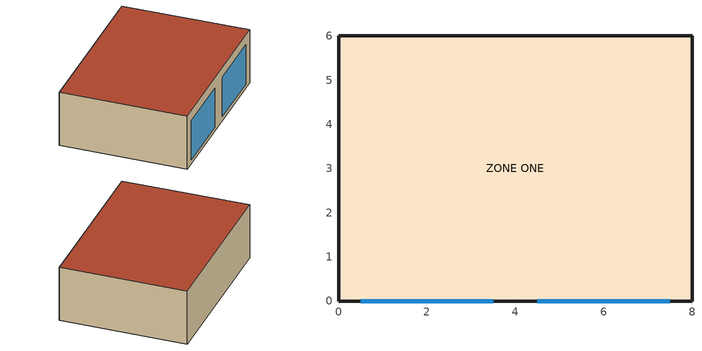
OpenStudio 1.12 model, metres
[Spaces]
ZONE ONE
 floor ground: 8,6 8,0 0,0 0,6 z0
 wall outside: 8,6 0,6 0,0 8,0 8,6 z0:2.7
 window: 4.5,0 7.5,0 / 0.5,0 3.5,0 z0.2:2.2
 roof outside: 8,0 8,6 0,6 0,0 z2.7
[Site]
Denver-Stapleton_CO_USA: Latitude {deg}=39.76; Longitude {deg}=-104.86; Time Zone {hr}=-7; Elevation {m}=1611; Terrain=Country
[ClimateZones]
Climate Zone Institution Name 1=ASHRAE; Climate Zone Document Name 1=ANSI/ASHRAE Standard 169; Climate Zone Document Year 1=2006; Climate Zone Institution Name 2=CEC; Climate Zone Document Name 2=California Climate Zone Descriptions; Climate Zone Document Year 2=1995
[Building]
BESTEST Case 950FF: North Axis {deg}=0; Default Construction Set=BESTEST HW
[DefaultConstructionSet]
BESTEST HW: Default Exterior Surface Constructions=Default Surface Constructions 7; Default Interior Surface Constructions=Default Surface Constructions 8; Default Ground Contact Surface Constructions=Default Surface Constructions 9; Default Exterior SubSurface Constructions=Default Sub Surface Constructions 5; Default Interior SubSurface Constructions=Default Sub Surface Constructions 6
[DefaultSurfaceConstructions]
Default Surface Constructions 7: Wall Construction=HWWALL; Roof Ceiling Construction=LTROOF
Default Surface Constructions 8: Wall Construction=COMMON WALL
Default Surface Constructions 9: Floor Construction=HWFLOOR
[DefaultSubSurfaceConstructions]
Name | Fixed Window Construction | Door Construction
Default Sub Surface Constructions 5 | Double Pane Window | HIGH CONDUCTANCE WALL
Default Sub Surface Constructions 6
[Construction]
HWWALL: WOOD SIDING-1, FOAM INSULATION, CONCRETE BLOCK
LTROOF: ROOF DECK, FIBERGLASS QUILT-2, PLASTERBOARD-2
COMMON WALL: ZONE COMMON WALL
HWFLOOR: R-25 INSULATION 1, CONCRETE SLAB
Double Pane Window: Glass Type 1, Air Space Resistance, Glass Type 1
HIGH CONDUCTANCE WALL: HIGH CONDUCTANCE WALL-OUTSIDE, Air Space Resistance 1, HIGH CONDUCTANCE WALL-INSIDE
[Material]
Name | Roughness | Thickness {m} | Conductivity {W/m-K} | Density {kg/m3} | Specific Heat {J/kg-K} | Thermal Absorptance | Solar Absorptance | Visible Absorptance
WOOD SIDING-1 | Rough | 0.009 | 0.14 | 530 | 900 | 0.9 | 0.6 | 0.6
FOAM INSULATION | Rough | 0.0615 | 0.04 | 10 | 1400 | 0.9 | 0.6 | 0.6
CONCRETE BLOCK | Rough | 0.1 | 0.51 | 1400 | 1000 | 0.9 | 0.6 | 0.6
ROOF DECK | Rough | 0.019 | 0.14 | 530 | 900 | 0.9 | 0.6 | 0.6
FIBERGLASS QUILT-2 | Rough | 0.1118 | 0.04 | 12 | 840 | 0.9 | 0.6 | 0.6
PLASTERBOARD-2 | Rough | 0.01 | 0.16 | 950 | 840 | 0.9 | 0.6 | 0.6
ZONE COMMON WALL | Rough | 0.2 | 0.51 | 1400 | 1000 | 0.9 | 0.6 | 0.6
CONCRETE SLAB | Rough | 0.08 | 1.13 | 1400 | 1000 | 0.9 | 0.6 | 0.6
HIGH CONDUCTANCE WALL-OUTSIDE; HIGH CONDUCTANCE WALL-INSIDE | VerySmooth | 0.003175 | 1.06 | 2500 | 750 | 0.1 | 0.1 | 0.1
[Material:NoMass]
R-25 INSULATION 1: Roughness=Rough; Thermal Resistance {m2-K/W}=25.175; Thermal Absorptance=0.9; Solar Absorptance=0.6; Visible Absorptance=0.6
[WindowMaterial:Glazing]
Glass Type 1: Optical Data Type=SpectralAverage; Thickness {m}=0.003175; Solar Transmittance at Normal Incidence=0.86156; Front Side Solar Reflectance at Normal Incidence=0.07846; Back Side Solar Reflectance at Normal Incidence=0.07846; Visible Transmittance at Normal Incidence=0.91325; Front Side Visible Reflectance at Normal Incidence=0.082; Back Side Visible Reflectance at Normal Incidence=0.082; Infrared Transmittance at Normal Incidence=0; Front Side Infrared Hemispherical Emissivity=0.84; Back Side Infrared Hemispherical Emissivity=0.84; Conductivity {W/m-K}=1.06
[WindowMaterial:Gas]
Air Space Resistance: Gas Type=AIR; Thickness {m}=0.013
[Material:AirGap]
Air Space Resistance 1: Thermal Resistance {m2-K/W}=0.1588
[ThermostatSetpoint:DualSetpoint]
ThermostatSetpoint:DualSetpoint #2: Heating Setpoint Temperature Schedule=Heating Setpoints; Cooling Setpoint Temperature Schedule=Cooling Setpoints
[ThermalZone]
ZONE ONE Thermal Zone: Multiplier=1; Ceiling Height {m}=2.7; Volume {m3}=129.6; Thermostat=ThermostatSetpoint:DualSetpoint #2; Use Ideal Air Loads=No
[Sizing:Zone]
ZONE ONE Thermal Zone: Zone Cooling Design Supply Air Temperature Input Method=SupplyAirTemperature; Zone Cooling Design Supply Air Temperature {C}=14; Zone Cooling Design Supply Air Temperature Difference {deltaC}=11.11; Zone Heating Design Supply Air Temperature Input Method=SupplyAirTemperature; Zone Heating Design Supply Air Temperature {C}=40; Zone Heating Design Supply Air Temperature Difference {deltaC}=11.11; Zone Cooling Design Supply Air Humidity Ratio {kg-H2O/kg-air}=0.0085; Zone Heating Design Supply Air Humidity Ratio {kg-H2O/kg-air}=0.008; Cooling Design Air Flow Method=DesignDay; Heating Design Air Flow Method=DesignDay; Account for Dedicated Outdoor Air System=No; Dedicated Outdoor Air System Control Strategy=NeutralSupplyAir; Dedicated Outdoor Air Low Setpoint Temperature for Design {C}=autosize; Dedicated Outdoor Air High Setpoint Temperature for Design {C}=autosize
[Zone equipment]
ZONE ONE Thermal Zone: Zone Ventilation Design Flow Rate 1
[Space]
ZONE ONE: Thermal Zone=ZONE ONE Thermal Zone
[OtherEquipment:Definition]
ZONE ONE OthEq 1 Definition: Design Level Calculation Method=EquipmentLevel; Design Level {W}=200; Fraction Latent=0; Fraction Radiant=0.6; Fraction Lost=0
[OtherEquipment]
Other Equipment 1: Other Equipment Definition=ZONE ONE OthEq 1 Definition; Space or SpaceType=ZONE ONE; Schedule=Always On Ruleset Fractional
[SpaceInfiltration:DesignFlowRate]
Space Infiltration Design Flow Rate 1: Space or SpaceType=ZONE ONE; Schedule=Always On Ruleset Fractional 1; Design Flow Rate Calculation Method=AirChanges/Hour; Air Changes per Hour {1/hr}=0.5
[ZoneVentilation:DesignFlowRate]
Zone Ventilation Design Flow Rate 1: Schedule=BESTEST Night Vent; Design Flow Rate Calculation Method=AirChanges/Hour; Design Flow Rate {m3/s}=0; Flow Rate per Zone Floor Area {m3/s-m2}=0; Flow Rate per Person {m3/s-person}=0; Air Changes per Hour {1/hr}=13.14; Ventilation Type=Natural; Fan Pressure Rise {Pa}=0; Fan Total Efficiency=1; Constant Term Coefficient=0.606; Temperature Term Coefficient=0.03636; Velocity Term Coefficient=0.1177; Velocity Squared Term Coefficient=0; Minimum Indoor Temperature {C}=18; Maximum Indoor Temperature {C}=100; Delta Temperature {deltaC}=1; Minimum Outdoor Temperature {C}=-100; Maximum Outdoor Temperature {C}=100; Maximum Wind Speed {m/s}=40
[Schedule:Week]
Zone Heating Setpoint All Weeks: Zone Heating Setpoint All Days, Zone Heating Setpoint All Days, Zone Heating Setpoint All Days, Zone Heating Setpoint All Days, Zone Heating Setpoint All Days, Zone Heating Setpoint All Days, Zone Heating Setpoint All Days, Zone Heating Setpoint All Days, Zone Heating Setpoint All Days, Zone Heating Setpoint All Days, Zone Heating Setpoint All Days, Zone Heating Setpoint All Days
Zone Cooling Setpoint All Weeks: Zone Cooling Setpoint All Days, Zone Cooling Setpoint All Days, Zone Cooling Setpoint All Days, Zone Cooling Setpoint All Days, Zone Cooling Setpoint All Days, Zone Cooling Setpoint All Days, Zone Cooling Setpoint All Days, Zone Cooling Setpoint All Days, Zone Cooling Setpoint All Days, Zone Cooling Setpoint All Days, Zone Cooling Setpoint All Days, Zone Cooling Setpoint All Days
[Schedule:Day]
Zone Heating Setpoint All Days: 1, 0, 20, 2, 0, 20, 3, 0, 20, 4, 0, 20, 5, 0, 20, 6, 0, 20, 7, 0, 20, 8, 0, 20, 9, 0, 20, 10, 0, 20, 11, 0, 20, 12, 0, 20, 13, 0, 20, 14, 0, 20, 15, 0, 20, 16, 0, 20, 17, 0, 20, 18, 0, 20, 19, 0, 20, 20, 0, 20, 21, 0, 20, 22, 0, 20, 23, 0, 20, 24, 0, 20
Zone Cooling Setpoint All Days: 1, 0, 27, 2, 0, 27, 3, 0, 27, 4, 0, 27, 5, 0, 27, 6, 0, 27, 7, 0, 27, 8, 0, 27, 9, 0, 27, 10, 0, 27, 11, 0, 27, 12, 0, 27, 13, 0, 27, 14, 0, 27, 15, 0, 27, 16, 0, 27, 17, 0, 27, 18, 0, 27, 19, 0, 27, 20, 0, 27, 21, 0, 27, 22, 0, 27, 23, 0, 27, 24, 0, 27
Schedule Day 6; Schedule Day 7: 24, 0, 1
Schedule Day 4: 7, 0, 1, 18, 0, 0, 24, 0, 1
[Schedule:Year]
Heating Setpoints: 12, 31, Zone Heating Setpoint All Weeks
Cooling Setpoints: 12, 31, Zone Cooling Setpoint All Weeks
[Schedule:Ruleset]
Name | Default Day Schedule
Always On Ruleset Fractional | Schedule Day 6
Always On Ruleset Fractional 1 | Schedule Day 7
BESTEST Night Vent | Schedule Day 4
